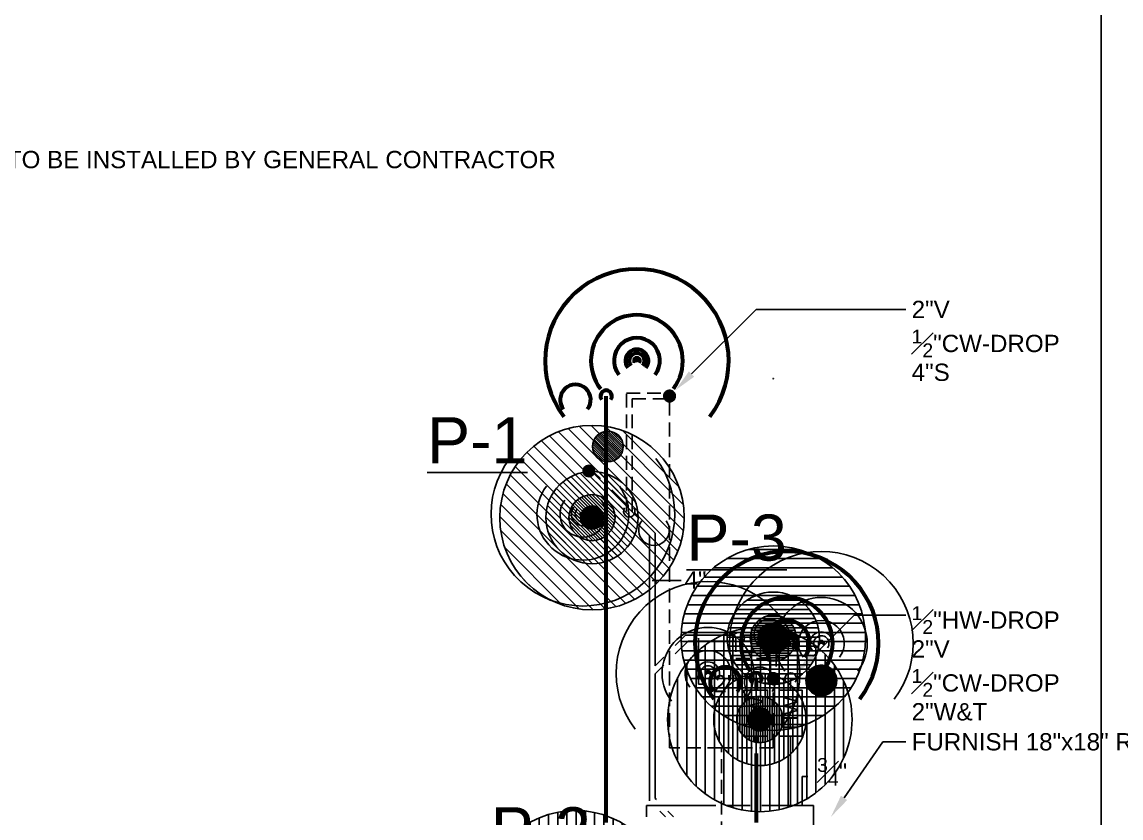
# Model space of a CAD drawing. Extents: x 2104 to 16979, y 4026 to 5124.
# Drawn here: x 7219 to 7505, y 4535.7 to 4742.8 of the extents above; entities that cross this region are included whole.
import ezdxf
from ezdxf import colors
from ezdxf.entities.mleader import LeaderData, LeaderLine
from ezdxf.enums import TextEntityAlignment as Align
from ezdxf.math import Vec2, Vec3

# ---------------------------------------------------------------- set-up
doc = ezdxf.new("R2010")
doc.units = 0
doc.header["$LTSCALE"] = 18
doc.header["$MEASUREMENT"] = 0
doc.linetypes.add('VENT', pattern=[0.30000000000000004, 0.2, -0.1])
for name, color, linetype in [('G-ANNO-TEXT', 70, 'Continuous'), ('P-HW-N', 1, 'Continuous'), ('P-HW-N @ 1 (1)', 1, 'Continuous'), ('P-HW-N @ 1 (2)', 1, 'Continuous'), ('P-HW-N @ 12', 1, 'Continuous'), ('P-HW-N @ 128', 1, 'Continuous'), ('P-HW-N @ 16', 1, 'Continuous'), ('P-HW-N @ 192', 1, 'Continuous'), ('P-HW-N @ 2', 1, 'Continuous'), ('P-HW-N @ 24', 1, 'Continuous'), ('P-HW-N @ 384', 1, 'Continuous'), ('P-HW-N @ 4', 1, 'Continuous'), ('P-HW-N @ 48', 1, 'Continuous'), ('P-HW-N @ 64', 1, 'Continuous'), ('P-HW-N @ 768', 1, 'Continuous'), ('P-HW-N @ 8', 1, 'Continuous'), ('P-HW-N @ 96', 1, 'Continuous'), ('P-SAN-N', 6, 'Continuous'), ('P-SAN-N @ 1 (1)', 6, 'Continuous'), ('P-SAN-N @ 1 (2)', 6, 'Continuous'), ('P-SAN-N @ 12', 6, 'Continuous'), ('P-SAN-N @ 128', 6, 'Continuous'), ('P-SAN-N @ 16', 6, 'Continuous'), ('P-SAN-N @ 192', 6, 'Continuous'), ('P-SAN-N @ 2', 6, 'Continuous'), ('P-SAN-N @ 24', 6, 'Continuous'), ('P-SAN-N @ 384', 6, 'Continuous'), ('P-SAN-N @ 4', 6, 'Continuous'), ('P-SAN-N @ 48', 6, 'Continuous'), ('P-SAN-N @ 64', 6, 'Continuous'), ('P-SAN-N @ 768', 6, 'Continuous'), ('P-SAN-N @ 8', 6, 'Continuous'), ('P-SAN-N @ 96', 6, 'Continuous'), ('P-SANV-N', 5, 'VENT'), ('P-SANV-N @ 1 (1)', 5, 'VENT'), ('P-SANV-N @ 1 (2)', 5, 'VENT'), ('P-SANV-N @ 12', 5, 'VENT'), ('P-SANV-N @ 128', 5, 'VENT'), ('P-SANV-N @ 16', 5, 'VENT'), ('P-SANV-N @ 192', 5, 'VENT'), ('P-SANV-N @ 2', 5, 'VENT'), ('P-SANV-N @ 24', 5, 'VENT'), ('P-SANV-N @ 384', 5, 'VENT'), ('P-SANV-N @ 4', 5, 'VENT'), ('P-SANV-N @ 48', 5, 'VENT'), ('P-SANV-N @ 64', 5, 'VENT'), ('P-SANV-N @ 768', 5, 'VENT'), ('P-SANV-N @ 8', 5, 'VENT'), ('P-SANV-N @ 96', 5, 'VENT')]:
    doc.layers.add(name, color=color, linetype=linetype)
for name, color, linetype, lineweight in [('P-CW-N', 4, 'Continuous', 60), ('P-CW-N @ 1 (1)', 4, 'Continuous', 60), ('P-CW-N @ 1 (2)', 4, 'Continuous', 60), ('P-CW-N @ 12', 4, 'Continuous', 60), ('P-CW-N @ 128', 4, 'Continuous', 60), ('P-CW-N @ 16', 4, 'Continuous', 60), ('P-CW-N @ 192', 4, 'Continuous', 60), ('P-CW-N @ 2', 4, 'Continuous', 60), ('P-CW-N @ 24', 4, 'Continuous', 60), ('P-CW-N @ 384', 4, 'Continuous', 60), ('P-CW-N @ 4', 4, 'Continuous', 60), ('P-CW-N @ 48', 4, 'Continuous', 60), ('P-CW-N @ 64', 4, 'Continuous', 60), ('P-CW-N @ 768', 4, 'Continuous', 60), ('P-CW-N @ 8', 4, 'Continuous', 60), ('P-CW-N @ 96', 4, 'Continuous', 60)]:
    doc.layers.add(name, color=color, linetype=linetype, lineweight=lineweight)
doc.layers.get('0').freeze()
doc.styles.add('Arial', font='arial.ttf')
doc.dimstyles.new('Loop048', dxfattribs={"dimscale": 0, "dimtxt": 0.09375, "dimasz": 0.03125, "dimexe": 0.0625, "dimexo": 0.0625, "dimgap": 0.09375, "dimtad": 1, "dimdec": 4, "dimzin": 3, "dimdsep": 46, "dimlunit": 4, "dimtxsty": 'Arial', "dimblk": 'OBLIQUE', "dimcen": 0.09375, "dimdle": 0.0625, "dimclrd": 256, "dimclre": 256, "dimclrt": 256, "dimadec": 4, "dimazin": 0, "dimtfac": 0.8, "dimtdec": 4, "dimtix": 1, "dimtofl": 0, "dimtmove": 1, "dimatfit": 0, "dimldrblk": 'LeaderNoteBlock', "dimfxl": 1, "dimfrac": 1, "dimtolj": 1, "dimtzin": 0, "dimlwd": -1, "dimlwe": -1, "dimarcsym": 0})

# ---------------------------------------------------------------- blocks, each defined once
blk = doc.blocks.new('*U7')
h = blk.add_hatch()
h.set_pattern_fill('ANSI31', color=256, scale=0.025, angle=135)
h.set_pattern_definition([(180, (0, 0), (-4.336808689942018e-19, -0.003125), [])])
edge = h.paths.add_edge_path()
edge.add_arc((-3.469446951953614e-18, -6.938893903907228e-18), 0.03125000000000001, 0, 360)
blk.add_circle((0, 0), 0.03125)
blk = doc.blocks.new('*U360')
at = {"layer": 'P-SANV-N @ 1 (1)', "rotation": 270}
blk.add_blockref('*U7', (7411, 4561.343581524154), dxfattribs=at)
at = {"layer": 'P-SANV-N @ 1 (2)', "rotation": 270}
blk.add_blockref('*U7', (7411, 4561.343581524154), dxfattribs=at)
at = {"layer": 'P-SANV-N @ 12', "xscale": 12, "yscale": 12, "zscale": 12, "rotation": 270}
blk.add_blockref('*U7', (7411, 4561.343581524154), dxfattribs=at)
at = {"layer": 'P-SANV-N @ 128', "xscale": 128, "yscale": 128, "zscale": 128, "rotation": 270}
blk.add_blockref('*U7', (7427, 4571.5), dxfattribs=at)
at = {"layer": 'P-SANV-N @ 16', "xscale": 16, "yscale": 16, "zscale": 16, "rotation": 270}
blk.add_blockref('*U7', (7411, 4561.343581524154), dxfattribs=at)
at = {"layer": 'P-SANV-N @ 192', "xscale": 192, "yscale": 192, "zscale": 192, "rotation": 270}
blk.add_blockref('*U7', (7411, 4561.343581524154), dxfattribs=at)
at = {"layer": 'P-SANV-N @ 2', "xscale": 2, "yscale": 2, "zscale": 2, "rotation": 270}
blk.add_blockref('*U7', (7411, 4561.343581524154), dxfattribs=at)
at = {"layer": 'P-SANV-N @ 24', "xscale": 24, "yscale": 24, "zscale": 24, "rotation": 270}
blk.add_blockref('*U7', (7411, 4561.343581524154), dxfattribs=at)
at = {"layer": 'P-SANV-N @ 384', "xscale": 384, "yscale": 384, "zscale": 384, "rotation": 270}
blk.add_blockref('*U7', (7411, 4561.343581524154), dxfattribs=at)
at = {"layer": 'P-SANV-N @ 4', "xscale": 4, "yscale": 4, "zscale": 4, "rotation": 270}
blk.add_blockref('*U7', (7411, 4561.343581524154), dxfattribs=at)
at = {"layer": 'P-SANV-N @ 48', "xscale": 48, "yscale": 48, "zscale": 48, "rotation": 270}
blk.add_blockref('*U7', (7387.5, 4645.5), dxfattribs=at)
at = {"layer": 'P-SANV-N @ 64', "xscale": 64, "yscale": 64, "zscale": 64, "rotation": 270}
blk.add_blockref('*U7', (7411, 4561.343581524154), dxfattribs=at)
at = {"layer": 'P-SANV-N @ 768', "xscale": 768, "yscale": 768, "zscale": 768, "rotation": 270}
blk.add_blockref('*U7', (7411, 4561.343581524154), dxfattribs=at)
at = {"layer": 'P-SANV-N @ 8', "xscale": 8, "yscale": 8, "zscale": 8, "rotation": 270}
blk.add_blockref('*U7', (7411, 4561.343581524154), dxfattribs=at)
at = {"layer": 'P-SANV-N @ 96', "xscale": 96, "yscale": 96, "zscale": 96, "rotation": 270}
blk.add_blockref('*U7', (7411, 4561.343581524154), dxfattribs=at)
blk = doc.blocks.new('*U361')
at = {"layer": 'P-SAN-N @ 1 (1)', "rotation": 315}
blk.add_blockref('*U7', (7367.317711346161, 4613.868580154854), dxfattribs=at)
at = {"layer": 'P-SAN-N @ 1 (2)', "rotation": 315}
blk.add_blockref('*U7', (7367.317711346161, 4613.868580154854), dxfattribs=at)
at = {"layer": 'P-SAN-N @ 12', "xscale": 12, "yscale": 12, "zscale": 12, "rotation": 315}
blk.add_blockref('*U7', (7367.317711346161, 4613.868580154854), dxfattribs=at)
at = {"layer": 'P-SAN-N @ 128', "xscale": 128, "yscale": 128, "zscale": 128, "rotation": 315}
blk.add_blockref('*U7', (7371.449747468305, 4632.363961030679), dxfattribs=at)
at = {"layer": 'P-SAN-N @ 16', "xscale": 16, "yscale": 16, "zscale": 16, "rotation": 315}
blk.add_blockref('*U7', (7367.317711346161, 4613.868580154854), dxfattribs=at)
at = {"layer": 'P-SAN-N @ 192', "xscale": 192, "yscale": 192, "zscale": 192, "rotation": 315}
blk.add_blockref('*U7', (7367.317711346161, 4613.868580154854), dxfattribs=at)
at = {"layer": 'P-SAN-N @ 2', "xscale": 2, "yscale": 2, "zscale": 2, "rotation": 315}
blk.add_blockref('*U7', (7367.317711346161, 4613.868580154854), dxfattribs=at)
at = {"layer": 'P-SAN-N @ 24', "xscale": 24, "yscale": 24, "zscale": 24, "rotation": 315}
blk.add_blockref('*U7', (7367.317711346161, 4613.868580154854), dxfattribs=at)
at = {"layer": 'P-SAN-N @ 384', "xscale": 384, "yscale": 384, "zscale": 384, "rotation": 315}
blk.add_blockref('*U7', (7367.317711346161, 4613.868580154854), dxfattribs=at)
at = {"layer": 'P-SAN-N @ 4', "xscale": 4, "yscale": 4, "zscale": 4, "rotation": 315}
blk.add_blockref('*U7', (7367.317711346161, 4613.868580154854), dxfattribs=at)
at = {"layer": 'P-SAN-N @ 48', "xscale": 48, "yscale": 48, "zscale": 48, "rotation": 315}
blk.add_blockref('*U7', (7366.5, 4626), dxfattribs=at)
at = {"layer": 'P-SAN-N @ 64', "xscale": 64, "yscale": 64, "zscale": 64, "rotation": 315}
blk.add_blockref('*U7', (7367.317711346161, 4613.868580154854), dxfattribs=at)
at = {"layer": 'P-SAN-N @ 768', "xscale": 768, "yscale": 768, "zscale": 768, "rotation": 315}
blk.add_blockref('*U7', (7367.317711346161, 4613.868580154854), dxfattribs=at)
at = {"layer": 'P-SAN-N @ 8', "xscale": 8, "yscale": 8, "zscale": 8, "rotation": 315}
blk.add_blockref('*U7', (7367.317711346161, 4613.868580154854), dxfattribs=at)
at = {"layer": 'P-SAN-N @ 96', "xscale": 96, "yscale": 96, "zscale": 96, "rotation": 315}
blk.add_blockref('*U7', (7367.317711346161, 4613.868580154854), dxfattribs=at)
blk = doc.blocks.new('*U8')
at = {"linetype": 'Continuous'}
blk.add_arc((0, 0), 0.03111555437015312, 232.5669694738212, 127.4330305261797, dxfattribs=at)
blk = doc.blocks.new('*U362')
at = {"layer": 'P-CW-N @ 1 (1)', "rotation": 89.99999999999999}
blk.add_blockref('*U8', (7378.999999999999, 4654.656418475847), dxfattribs=at)
at = {"layer": 'P-CW-N @ 1 (2)', "rotation": 89.99999999999999}
blk.add_blockref('*U8', (7378.999999999999, 4654.656418475847), dxfattribs=at)
at = {"layer": 'P-CW-N @ 12', "xscale": 12, "yscale": 12, "zscale": 12, "rotation": 89.99999999999999}
blk.add_blockref('*U8', (7378.999999999999, 4654.656418475847), dxfattribs=at)
at = {"layer": 'P-CW-N @ 128', "xscale": 128, "yscale": 128, "zscale": 128, "rotation": 89.99999999999999}
blk.add_blockref('*U8', (7362.999999999999, 4644.500000000001), dxfattribs=at)
at = {"layer": 'P-CW-N @ 16', "xscale": 16, "yscale": 16, "zscale": 16, "rotation": 89.99999999999999}
blk.add_blockref('*U8', (7378.999999999999, 4654.656418475847), dxfattribs=at)
at = {"layer": 'P-CW-N @ 192', "xscale": 192, "yscale": 192, "zscale": 192, "rotation": 89.99999999999999}
blk.add_blockref('*U8', (7378.999999999999, 4654.656418475847), dxfattribs=at)
at = {"layer": 'P-CW-N @ 2', "xscale": 2, "yscale": 2, "zscale": 2, "rotation": 89.99999999999999}
blk.add_blockref('*U8', (7378.999999999999, 4654.656418475847), dxfattribs=at)
at = {"layer": 'P-CW-N @ 24', "xscale": 24, "yscale": 24, "zscale": 24, "rotation": 89.99999999999999}
blk.add_blockref('*U8', (7378.999999999999, 4654.656418475847), dxfattribs=at)
at = {"layer": 'P-CW-N @ 384', "xscale": 384, "yscale": 384, "zscale": 384, "rotation": 89.99999999999999}
blk.add_blockref('*U8', (7378.999999999999, 4654.656418475847), dxfattribs=at)
at = {"layer": 'P-CW-N @ 4', "xscale": 4, "yscale": 4, "zscale": 4, "rotation": 89.99999999999999}
blk.add_blockref('*U8', (7378.999999999999, 4654.656418475847), dxfattribs=at)
at = {"layer": 'P-CW-N @ 48', "xscale": 48, "yscale": 48, "zscale": 48, "rotation": 89.99999999999999}
blk.add_blockref('*U8', (7370.999999999999, 4645.500000000001), dxfattribs=at)
at = {"layer": 'P-CW-N @ 64', "xscale": 64, "yscale": 64, "zscale": 64, "rotation": 89.99999999999999}
blk.add_blockref('*U8', (7378.999999999999, 4654.656418475847), dxfattribs=at)
at = {"layer": 'P-CW-N @ 768', "xscale": 768, "yscale": 768, "zscale": 768, "rotation": 89.99999999999999}
blk.add_blockref('*U8', (7378.999999999999, 4654.656418475847), dxfattribs=at)
at = {"layer": 'P-CW-N @ 8', "xscale": 8, "yscale": 8, "zscale": 8, "rotation": 89.99999999999999}
blk.add_blockref('*U8', (7378.999999999999, 4654.656418475847), dxfattribs=at)
at = {"layer": 'P-CW-N @ 96', "xscale": 96, "yscale": 96, "zscale": 96, "rotation": 89.99999999999999}
blk.add_blockref('*U8', (7378.999999999999, 4654.656418475847), dxfattribs=at)
blk = doc.blocks.new('*U363')
at = {"layer": 'P-CW-N @ 1 (1)', "rotation": 89.99999999999999}
blk.add_blockref('*U8', (7417.999999999999, 4581.156418475847), dxfattribs=at)
at = {"layer": 'P-CW-N @ 1 (2)', "rotation": 89.99999999999999}
blk.add_blockref('*U8', (7417.999999999999, 4581.156418475847), dxfattribs=at)
at = {"layer": 'P-CW-N @ 12', "xscale": 12, "yscale": 12, "zscale": 12, "rotation": 89.99999999999999}
blk.add_blockref('*U8', (7417.999999999999, 4581.156418475847), dxfattribs=at)
at = {"layer": 'P-CW-N @ 128', "xscale": 128, "yscale": 128, "zscale": 128, "rotation": 89.99999999999999}
blk.add_blockref('*U8', (7401.999999999999, 4571.000000000001), dxfattribs=at)
at = {"layer": 'P-CW-N @ 16', "xscale": 16, "yscale": 16, "zscale": 16, "rotation": 89.99999999999999}
blk.add_blockref('*U8', (7417.999999999999, 4581.156418475847), dxfattribs=at)
at = {"layer": 'P-CW-N @ 192', "xscale": 192, "yscale": 192, "zscale": 192, "rotation": 89.99999999999999}
blk.add_blockref('*U8', (7417.999999999999, 4581.156418475847), dxfattribs=at)
at = {"layer": 'P-CW-N @ 2', "xscale": 2, "yscale": 2, "zscale": 2, "rotation": 89.99999999999999}
blk.add_blockref('*U8', (7417.999999999999, 4581.156418475847), dxfattribs=at)
at = {"layer": 'P-CW-N @ 24', "xscale": 24, "yscale": 24, "zscale": 24, "rotation": 89.99999999999999}
blk.add_blockref('*U8', (7417.999999999999, 4581.156418475847), dxfattribs=at)
at = {"layer": 'P-CW-N @ 384', "xscale": 384, "yscale": 384, "zscale": 384, "rotation": 89.99999999999999}
blk.add_blockref('*U8', (7417.999999999999, 4581.156418475847), dxfattribs=at)
at = {"layer": 'P-CW-N @ 4', "xscale": 4, "yscale": 4, "zscale": 4, "rotation": 89.99999999999999}
blk.add_blockref('*U8', (7417.999999999999, 4581.156418475847), dxfattribs=at)
at = {"layer": 'P-CW-N @ 48', "xscale": 48, "yscale": 48, "zscale": 48, "rotation": 89.99999999999999}
blk.add_blockref('*U8', (7409.999999999999, 4572.000000000001), dxfattribs=at)
at = {"layer": 'P-CW-N @ 64', "xscale": 64, "yscale": 64, "zscale": 64, "rotation": 89.99999999999999}
blk.add_blockref('*U8', (7417.999999999999, 4581.156418475847), dxfattribs=at)
at = {"layer": 'P-CW-N @ 768', "xscale": 768, "yscale": 768, "zscale": 768, "rotation": 89.99999999999999}
blk.add_blockref('*U8', (7417.999999999999, 4581.156418475847), dxfattribs=at)
at = {"layer": 'P-CW-N @ 8', "xscale": 8, "yscale": 8, "zscale": 8, "rotation": 89.99999999999999}
blk.add_blockref('*U8', (7417.999999999999, 4581.156418475847), dxfattribs=at)
at = {"layer": 'P-CW-N @ 96', "xscale": 96, "yscale": 96, "zscale": 96, "rotation": 89.99999999999999}
blk.add_blockref('*U8', (7417.999999999999, 4581.156418475847), dxfattribs=at)
blk = doc.blocks.new('*U364')
at = {"layer": 'P-HW-N @ 1 (1)', "rotation": 89.99999999999999}
blk.add_blockref('*U8', (7426.999999999999, 4581.156418475847), dxfattribs=at)
at = {"layer": 'P-HW-N @ 1 (2)', "rotation": 89.99999999999999}
blk.add_blockref('*U8', (7426.999999999999, 4581.156418475847), dxfattribs=at)
at = {"layer": 'P-HW-N @ 12', "xscale": 12, "yscale": 12, "zscale": 12, "rotation": 89.99999999999999}
blk.add_blockref('*U8', (7426.999999999999, 4581.156418475847), dxfattribs=at)
at = {"layer": 'P-HW-N @ 128', "xscale": 128, "yscale": 128, "zscale": 128, "rotation": 89.99999999999999}
blk.add_blockref('*U8', (7410.999999999999, 4571.000000000001), dxfattribs=at)
at = {"layer": 'P-HW-N @ 16', "xscale": 16, "yscale": 16, "zscale": 16, "rotation": 89.99999999999999}
blk.add_blockref('*U8', (7426.999999999999, 4581.156418475847), dxfattribs=at)
at = {"layer": 'P-HW-N @ 192', "xscale": 192, "yscale": 192, "zscale": 192, "rotation": 89.99999999999999}
blk.add_blockref('*U8', (7426.999999999999, 4581.156418475847), dxfattribs=at)
at = {"layer": 'P-HW-N @ 2', "xscale": 2, "yscale": 2, "zscale": 2, "rotation": 89.99999999999999}
blk.add_blockref('*U8', (7426.999999999999, 4581.156418475847), dxfattribs=at)
at = {"layer": 'P-HW-N @ 24', "xscale": 24, "yscale": 24, "zscale": 24, "rotation": 89.99999999999999}
blk.add_blockref('*U8', (7426.999999999999, 4581.156418475847), dxfattribs=at)
at = {"layer": 'P-HW-N @ 384', "xscale": 384, "yscale": 384, "zscale": 384, "rotation": 89.99999999999999}
blk.add_blockref('*U8', (7426.999999999999, 4581.156418475847), dxfattribs=at)
at = {"layer": 'P-HW-N @ 4', "xscale": 4, "yscale": 4, "zscale": 4, "rotation": 89.99999999999999}
blk.add_blockref('*U8', (7426.999999999999, 4581.156418475847), dxfattribs=at)
at = {"layer": 'P-HW-N @ 48', "xscale": 48, "yscale": 48, "zscale": 48, "rotation": 89.99999999999999}
blk.add_blockref('*U8', (7418.999999999999, 4572.000000000001), dxfattribs=at)
at = {"layer": 'P-HW-N @ 64', "xscale": 64, "yscale": 64, "zscale": 64, "rotation": 89.99999999999999}
blk.add_blockref('*U8', (7426.999999999999, 4581.156418475847), dxfattribs=at)
at = {"layer": 'P-HW-N @ 768', "xscale": 768, "yscale": 768, "zscale": 768, "rotation": 89.99999999999999}
blk.add_blockref('*U8', (7426.999999999999, 4581.156418475847), dxfattribs=at)
at = {"layer": 'P-HW-N @ 8', "xscale": 8, "yscale": 8, "zscale": 8, "rotation": 89.99999999999999}
blk.add_blockref('*U8', (7426.999999999999, 4581.156418475847), dxfattribs=at)
at = {"layer": 'P-HW-N @ 96', "xscale": 96, "yscale": 96, "zscale": 96, "rotation": 89.99999999999999}
blk.add_blockref('*U8', (7426.999999999999, 4581.156418475847), dxfattribs=at)
blk = doc.blocks.new('*U23')
at = {"linetype": 'Continuous'}
blk.add_circle((0, 0), 0.03515625, dxfattribs=at)
blk.add_arc((-4.231866745139107e-15, 0.09046299364832541), 0.03515625, 180.0000000000026, 2.655435359053694e-12, dxfattribs=at)
blk = doc.blocks.new('*U365')
at = {"layer": 'P-SAN-N @ 1 (2)', "rotation": 90}
blk.add_blockref('*U23', (7414.5, 4650), dxfattribs=at)
at = {"layer": 'P-SAN-N @ 48', "xscale": 48, "yscale": 48, "zscale": 48, "rotation": 90}
blk.add_blockref('*U23', (7414.5, 4582.5), dxfattribs=at)
blk = doc.blocks.new('*U27')
at = {"linetype": 'Continuous'}
blk.add_arc((0, 0), 0.03111555437015312, 277.5669694738198, 172.4330305261782, dxfattribs=at)
blk = doc.blocks.new('*U366')
at = {"layer": 'P-SANV-N @ 1 (1)', "rotation": 225}
blk.add_blockref('*U27', (7364.943958952396, 4614.757667451381), dxfattribs=at)
at = {"layer": 'P-SANV-N @ 1 (2)', "rotation": 225}
blk.add_blockref('*U27', (7364.943958952396, 4614.757667451381), dxfattribs=at)
at = {"layer": 'P-SANV-N @ 12', "xscale": 12, "yscale": 12, "zscale": 12, "rotation": 225}
blk.add_blockref('*U27', (7364.943958952396, 4614.757667451381), dxfattribs=at)
at = {"layer": 'P-SANV-N @ 128', "xscale": 128, "yscale": 128, "zscale": 128, "rotation": 225}
blk.add_blockref('*U27', (7383.43933982822, 4610.625631329235), dxfattribs=at)
at = {"layer": 'P-SANV-N @ 16', "xscale": 16, "yscale": 16, "zscale": 16, "rotation": 225}
blk.add_blockref('*U27', (7364.943958952396, 4614.757667451381), dxfattribs=at)
at = {"layer": 'P-SANV-N @ 192', "xscale": 192, "yscale": 192, "zscale": 192, "rotation": 225}
blk.add_blockref('*U27', (7364.943958952396, 4614.757667451381), dxfattribs=at)
at = {"layer": 'P-SANV-N @ 2', "xscale": 2, "yscale": 2, "zscale": 2, "rotation": 225}
blk.add_blockref('*U27', (7364.943958952396, 4614.757667451381), dxfattribs=at)
at = {"layer": 'P-SANV-N @ 24', "xscale": 24, "yscale": 24, "zscale": 24, "rotation": 225}
blk.add_blockref('*U27', (7364.943958952396, 4614.757667451381), dxfattribs=at)
at = {"layer": 'P-SANV-N @ 384', "xscale": 383.9999999999999, "yscale": 383.9999999999999, "zscale": 383.9999999999999, "rotation": 225}
blk.add_blockref('*U27', (7364.943958952396, 4614.757667451381), dxfattribs=at)
at = {"layer": 'P-SANV-N @ 4', "xscale": 4, "yscale": 4, "zscale": 4, "rotation": 225}
blk.add_blockref('*U27', (7364.943958952396, 4614.757667451381), dxfattribs=at)
at = {"layer": 'P-SANV-N @ 48', "xscale": 47.99999999999999, "yscale": 47.99999999999999, "zscale": 47.99999999999999, "rotation": 225}
blk.add_blockref('*U27', (7377, 4615.5), dxfattribs=at)
at = {"layer": 'P-SANV-N @ 64', "xscale": 64, "yscale": 64, "zscale": 64, "rotation": 225}
blk.add_blockref('*U27', (7364.943958952396, 4614.757667451381), dxfattribs=at)
at = {"layer": 'P-SANV-N @ 768', "xscale": 767.9999999999999, "yscale": 767.9999999999999, "zscale": 767.9999999999999, "rotation": 225}
blk.add_blockref('*U27', (7364.943958952396, 4614.757667451381), dxfattribs=at)
at = {"layer": 'P-SANV-N @ 8', "xscale": 8, "yscale": 8, "zscale": 8, "rotation": 225}
blk.add_blockref('*U27', (7364.943958952396, 4614.757667451381), dxfattribs=at)
at = {"layer": 'P-SANV-N @ 96', "xscale": 95.99999999999999, "yscale": 95.99999999999999, "zscale": 95.99999999999999, "rotation": 225}
blk.add_blockref('*U27', (7364.943958952396, 4614.757667451381), dxfattribs=at)
blk = doc.blocks.new('*U367')
at = {"layer": 'P-SANV-N @ 1 (1)', "xscale": -1, "rotation": 270}
blk.add_blockref('*U8', (7397.5, 4573.343581524154), dxfattribs=at)
at = {"layer": 'P-SANV-N @ 1 (2)', "xscale": -1, "rotation": 270}
blk.add_blockref('*U8', (7397.5, 4573.343581524154), dxfattribs=at)
at = {"layer": 'P-SANV-N @ 12', "xscale": -12, "yscale": 12, "zscale": 12, "rotation": 270}
blk.add_blockref('*U8', (7397.5, 4573.343581524154), dxfattribs=at)
at = {"layer": 'P-SANV-N @ 128', "xscale": -128, "yscale": 128, "zscale": 128, "rotation": 270}
blk.add_blockref('*U8', (7413.5, 4583.5), dxfattribs=at)
at = {"layer": 'P-SANV-N @ 16', "xscale": -16, "yscale": 16, "zscale": 16, "rotation": 270}
blk.add_blockref('*U8', (7397.5, 4573.343581524154), dxfattribs=at)
at = {"layer": 'P-SANV-N @ 192', "xscale": -192, "yscale": 192, "zscale": 192, "rotation": 270}
blk.add_blockref('*U8', (7397.5, 4573.343581524154), dxfattribs=at)
at = {"layer": 'P-SANV-N @ 2', "xscale": -2, "yscale": 2, "zscale": 2, "rotation": 270}
blk.add_blockref('*U8', (7397.5, 4573.343581524154), dxfattribs=at)
at = {"layer": 'P-SANV-N @ 24', "xscale": -24, "yscale": 24, "zscale": 24, "rotation": 270}
blk.add_blockref('*U8', (7397.5, 4573.343581524154), dxfattribs=at)
at = {"layer": 'P-SANV-N @ 384', "xscale": -384, "yscale": 384, "zscale": 384, "rotation": 270}
blk.add_blockref('*U8', (7397.5, 4573.343581524154), dxfattribs=at)
at = {"layer": 'P-SANV-N @ 4', "xscale": -4, "yscale": 4, "zscale": 4, "rotation": 270}
blk.add_blockref('*U8', (7397.5, 4573.343581524154), dxfattribs=at)
at = {"layer": 'P-SANV-N @ 48', "xscale": -48, "yscale": 48, "zscale": 48, "rotation": 270}
blk.add_blockref('*U8', (7405.5, 4582.5), dxfattribs=at)
at = {"layer": 'P-SANV-N @ 64', "xscale": -64, "yscale": 64, "zscale": 64, "rotation": 270}
blk.add_blockref('*U8', (7397.5, 4573.343581524154), dxfattribs=at)
at = {"layer": 'P-SANV-N @ 768', "xscale": -768, "yscale": 768, "zscale": 768, "rotation": 270}
blk.add_blockref('*U8', (7397.5, 4573.343581524154), dxfattribs=at)
at = {"layer": 'P-SANV-N @ 8', "xscale": -8, "yscale": 8, "zscale": 8, "rotation": 270}
blk.add_blockref('*U8', (7397.5, 4573.343581524154), dxfattribs=at)
at = {"layer": 'P-SANV-N @ 96', "xscale": -96, "yscale": 96, "zscale": 96, "rotation": 270}
blk.add_blockref('*U8', (7397.5, 4573.343581524154), dxfattribs=at)
blk = doc.blocks.new('*U372')
at = {"layer": 'P-SAN-N @ 1 (1)', "rotation": 270}
blk.add_blockref('*U7', (7363.000000000001, 4513.656418475847), dxfattribs=at)
at = {"layer": 'P-SAN-N @ 1 (2)', "rotation": 270}
blk.add_blockref('*U7', (7363.000000000001, 4513.656418475847), dxfattribs=at)
at = {"layer": 'P-SAN-N @ 12', "xscale": 12, "yscale": 12, "zscale": 12, "rotation": 270}
blk.add_blockref('*U7', (7363.000000000001, 4513.656418475847), dxfattribs=at)
at = {"layer": 'P-SAN-N @ 128', "xscale": 128, "yscale": 128, "zscale": 128, "rotation": 270}
blk.add_blockref('*U7', (7379.000000000001, 4503.500000000001), dxfattribs=at)
at = {"layer": 'P-SAN-N @ 16', "xscale": 16, "yscale": 16, "zscale": 16, "rotation": 270}
blk.add_blockref('*U7', (7363.000000000001, 4513.656418475847), dxfattribs=at)
at = {"layer": 'P-SAN-N @ 192', "xscale": 192, "yscale": 192, "zscale": 192, "rotation": 270}
blk.add_blockref('*U7', (7363.000000000001, 4513.656418475847), dxfattribs=at)
at = {"layer": 'P-SAN-N @ 2', "xscale": 2, "yscale": 2, "zscale": 2, "rotation": 270}
blk.add_blockref('*U7', (7363.000000000001, 4513.656418475847), dxfattribs=at)
at = {"layer": 'P-SAN-N @ 24', "xscale": 24, "yscale": 24, "zscale": 24, "rotation": 270}
blk.add_blockref('*U7', (7363.000000000001, 4513.656418475847), dxfattribs=at)
at = {"layer": 'P-SAN-N @ 384', "xscale": 384, "yscale": 384, "zscale": 384, "rotation": 270}
blk.add_blockref('*U7', (7363.000000000001, 4513.656418475847), dxfattribs=at)
at = {"layer": 'P-SAN-N @ 4', "xscale": 4, "yscale": 4, "zscale": 4, "rotation": 270}
blk.add_blockref('*U7', (7363.000000000001, 4513.656418475847), dxfattribs=at)
at = {"layer": 'P-SAN-N @ 48', "xscale": 48, "yscale": 48, "zscale": 48, "rotation": 270}
blk.add_blockref('*U7', (7371.000000000001, 4504.500000000001), dxfattribs=at)
at = {"layer": 'P-SAN-N @ 64', "xscale": 64, "yscale": 64, "zscale": 64, "rotation": 270}
blk.add_blockref('*U7', (7363.000000000001, 4513.656418475847), dxfattribs=at)
at = {"layer": 'P-SAN-N @ 768', "xscale": 768, "yscale": 768, "zscale": 768, "rotation": 270}
blk.add_blockref('*U7', (7363.000000000001, 4513.656418475847), dxfattribs=at)
at = {"layer": 'P-SAN-N @ 8', "xscale": 8, "yscale": 8, "zscale": 8, "rotation": 270}
blk.add_blockref('*U7', (7363.000000000001, 4513.656418475847), dxfattribs=at)
at = {"layer": 'P-SAN-N @ 96', "xscale": 96, "yscale": 96, "zscale": 96, "rotation": 270}
blk.add_blockref('*U7', (7363.000000000001, 4513.656418475847), dxfattribs=at)
blk = doc.blocks.new('*U378')
at = {"layer": 'P-SANV-N @ 1 (1)', "rotation": 270}
blk.add_blockref('*U7', (7438, 4487.843581524154), dxfattribs=at)
at = {"layer": 'P-SANV-N @ 1 (2)', "rotation": 270}
blk.add_blockref('*U7', (7438, 4487.843581524154), dxfattribs=at)
at = {"layer": 'P-SANV-N @ 12', "xscale": 12, "yscale": 12, "zscale": 12, "rotation": 270}
blk.add_blockref('*U7', (7438, 4487.843581524154), dxfattribs=at)
at = {"layer": 'P-SANV-N @ 128', "xscale": 128, "yscale": 128, "zscale": 128, "rotation": 270}
blk.add_blockref('*U7', (7454, 4498), dxfattribs=at)
at = {"layer": 'P-SANV-N @ 16', "xscale": 16, "yscale": 16, "zscale": 16, "rotation": 270}
blk.add_blockref('*U7', (7438, 4487.843581524154), dxfattribs=at)
at = {"layer": 'P-SANV-N @ 192', "xscale": 192, "yscale": 192, "zscale": 192, "rotation": 270}
blk.add_blockref('*U7', (7438, 4487.843581524154), dxfattribs=at)
at = {"layer": 'P-SANV-N @ 2', "xscale": 2, "yscale": 2, "zscale": 2, "rotation": 270}
blk.add_blockref('*U7', (7438, 4487.843581524154), dxfattribs=at)
at = {"layer": 'P-SANV-N @ 24', "xscale": 24, "yscale": 24, "zscale": 24, "rotation": 270}
blk.add_blockref('*U7', (7438, 4487.843581524154), dxfattribs=at)
at = {"layer": 'P-SANV-N @ 384', "xscale": 384, "yscale": 384, "zscale": 384, "rotation": 270}
blk.add_blockref('*U7', (7438, 4487.843581524154), dxfattribs=at)
at = {"layer": 'P-SANV-N @ 4', "xscale": 4, "yscale": 4, "zscale": 4, "rotation": 270}
blk.add_blockref('*U7', (7438, 4487.843581524154), dxfattribs=at)
at = {"layer": 'P-SANV-N @ 48', "xscale": 48, "yscale": 48, "zscale": 48, "rotation": 270}
blk.add_blockref('*U7', (7414.5, 4572), dxfattribs=at)
at = {"layer": 'P-SANV-N @ 64', "xscale": 64, "yscale": 64, "zscale": 64, "rotation": 270}
blk.add_blockref('*U7', (7438, 4487.843581524154), dxfattribs=at)
at = {"layer": 'P-SANV-N @ 768', "xscale": 768, "yscale": 768, "zscale": 768, "rotation": 270}
blk.add_blockref('*U7', (7438, 4487.843581524154), dxfattribs=at)
at = {"layer": 'P-SANV-N @ 8', "xscale": 8, "yscale": 8, "zscale": 8, "rotation": 270}
blk.add_blockref('*U7', (7438, 4487.843581524154), dxfattribs=at)
at = {"layer": 'P-SANV-N @ 96', "xscale": 96, "yscale": 96, "zscale": 96, "rotation": 270}
blk.add_blockref('*U7', (7438, 4487.843581524154), dxfattribs=at)
blk = doc.blocks.new('*U12')
at = {"layer": 'DEFPOINTS'}
blk.add_lwpolyline([(-0.125, -0.0625), (0.125, -0.0625), (0.125, 0.0625), (-0.125, 0.0625)], close=True, dxfattribs=at)
at = {"style": 'Arial'}
blk.add_text('CW', height=0.078125, dxfattribs=at).set_placement((-3.686292673615752e-17, 2.775557561562891e-17), align=Align.MIDDLE)
blk = doc.blocks.new('*U13')
at = {"layer": 'DEFPOINTS'}
blk.add_lwpolyline([(-0.125, -0.0625), (0.125, -0.0625), (0.125, 0.0625), (-0.125, 0.0625)], close=True, dxfattribs=at)
at = {"style": 'Arial'}
blk.add_text('HW', height=0.078125, dxfattribs=at).set_placement((-3.713743472833174e-17, 0), align=Align.MIDDLE)
blk = doc.blocks.new('_Oblique')
at = {"color": 0, "linetype": 'ByBlock', "lineweight": -2}
blk.add_line((-0.5, -0.5), (0.5, 0.5), dxfattribs=at)
blk = doc.blocks.new('LeaderNoteBlock')
blk.add_ellipse((0, 0), major_axis=(1, -1.836909530733566e-16), ratio=0.2499999999998295, start_param=5.387520513321723, end_param=10.32044275462724)
blk = doc.blocks.new('*U716')
at = {"layer": 'P-SAN-N @ 1 (1)'}
blk.add_blockref('*U7', (7414.5, 4582.5), dxfattribs=at)
at = {"layer": 'P-SAN-N @ 1 (2)'}
blk.add_blockref('*U7', (7414.5, 4582.5), dxfattribs=at)
at = {"layer": 'P-SAN-N @ 12', "xscale": 12, "yscale": 12, "zscale": 12}
blk.add_blockref('*U7', (7414.5, 4582.5), dxfattribs=at)
at = {"layer": 'P-SAN-N @ 128', "xscale": 128, "yscale": 128, "zscale": 128}
blk.add_blockref('*U7', (7414.5, 4582.5), dxfattribs=at)
at = {"layer": 'P-SAN-N @ 16', "xscale": 16, "yscale": 16, "zscale": 16}
blk.add_blockref('*U7', (7414.5, 4582.5), dxfattribs=at)
at = {"layer": 'P-SAN-N @ 192', "xscale": 192, "yscale": 192, "zscale": 192}
blk.add_blockref('*U7', (7414.5, 4582.5), dxfattribs=at)
at = {"layer": 'P-SAN-N @ 2', "xscale": 2, "yscale": 2, "zscale": 2}
blk.add_blockref('*U7', (7414.5, 4582.5), dxfattribs=at)
at = {"layer": 'P-SAN-N @ 24', "xscale": 24, "yscale": 24, "zscale": 24}
blk.add_blockref('*U7', (7414.5, 4582.5), dxfattribs=at)
at = {"layer": 'P-SAN-N @ 384', "xscale": 384, "yscale": 384, "zscale": 384}
blk.add_blockref('*U7', (7414.5, 4582.5), dxfattribs=at)
at = {"layer": 'P-SAN-N @ 4', "xscale": 4, "yscale": 4, "zscale": 4}
blk.add_blockref('*U7', (7414.5, 4582.5), dxfattribs=at)
at = {"layer": 'P-SAN-N @ 48', "xscale": 48, "yscale": 48, "zscale": 48}
blk.add_blockref('*U7', (7414.5, 4582.5), dxfattribs=at)
at = {"layer": 'P-SAN-N @ 64', "xscale": 64, "yscale": 64, "zscale": 64}
blk.add_blockref('*U7', (7414.5, 4582.5), dxfattribs=at)
at = {"layer": 'P-SAN-N @ 768', "xscale": 768, "yscale": 768, "zscale": 768}
blk.add_blockref('*U7', (7414.5, 4582.5), dxfattribs=at)
at = {"layer": 'P-SAN-N @ 8', "xscale": 8, "yscale": 8, "zscale": 8}
blk.add_blockref('*U7', (7414.5, 4582.5), dxfattribs=at)
at = {"layer": 'P-SAN-N @ 96', "xscale": 96, "yscale": 96, "zscale": 96}
blk.add_blockref('*U7', (7414.5, 4582.5), dxfattribs=at)

msp = doc.modelspace()

# ---------------------------------------------------------------- linework, layer by layer
at = {"layer": 'DEFPOINTS'}
msp.add_lwpolyline([(5993.354428965941, 4025.977625325158), (7499.860287440478, 4025.977625325158), (7499.860287440478, 5123.871022915718), (5993.354428965941, 5123.871022915718)], close=True, dxfattribs=at)
at = {"layer": 'P-CW-N'}
for p, q in [((7371, 4534.5), (7371, 4645.5)), ((7410, 4572), (7410, 4569.000000000001)), ((7410, 4557.000000000001), (7410, 4555.5)), ((7410, 4552.5), (7410, 4534.5))]:
    msp.add_line(p, q, dxfattribs=at)
at = {"layer": 'P-HW-N'}
for p, q in [((7419, 4572), (7419, 4569.000000000001)), ((7419, 4557.000000000001), (7419, 4539)), ((7399.5, 4539), (7381.5, 4539)), ((7381.5, 4536), (7381.5, 4539)), ((7402.5, 4539), (7408.5, 4539)), ((7411.5, 4539), (7425, 4539)), ((7425, 4530), (7425, 4539))]:
    msp.add_line(p, q, dxfattribs=at)
at = {"layer": 'P-SAN-N'}
for p, q in [((7369.5, 4624.060660171779), (7368.09099025767, 4625.46966991411)), ((7367.03033008589, 4624.40900974233), (7369.5, 4621.93933982822)), ((7376.25, 4617.310660171779), (7372.5, 4621.06066017178)), ((7372.5, 4618.939339828221), (7375.481005434116, 4615.958334394105)), ((7377.382955596561, 4614.056384231656), (7382.249999999999, 4609.189339828221)), ((7383.75, 4609.810660171779), (7378.483409339155, 4615.077250832625)), ((7382.25, 4540.189339828218), (7382.25, 4609.18933982822)), ((7383.75, 4609.810660171779), (7383.75, 4575.310660172254)), ((7391.689339827747, 4583.250000000001), (7389, 4580.560660172254)), ((7391.689339827746, 4583.25), (7404.208419001554, 4583.25)), ((7406.791580998446, 4583.25), (7410, 4583.25)), ((7392.310660173854, 4581.750000000001), (7389, 4578.439339826195)), ((7392.310660173852, 4581.750000000001), (7404.208419001554, 4581.75)), ((7406.791580998446, 4581.75), (7410, 4581.75)), ((7386, 4577.560660172253), (7383.749999999999, 4575.310660172253)), ((7386, 4575.43933982624), (7383.75, 4573.189339826273)), ((7383.75, 4573.189339826273), (7383.75, 4540.810660171779)), ((7384.06066017178, 4540.5), (7383.75, 4540.81066017178)), ((7386.439339828219, 4536), (7384.939339828219, 4537.5)), ((7388.56066017178, 4536), (7387.06066017178, 4537.5))]:
    msp.add_line(p, q, dxfattribs=at)
at = {"layer": 'P-SANV-N'}
for p, q in [((7376.25, 4615.5), (7376.25, 4646.25)), ((7376.25, 4646.25), (7386, 4646.25)), ((7377.75, 4615.5), (7377.75, 4644.75)), ((7377.75, 4644.75), (7386, 4644.75)), ((7387.5, 4644), (7387.5, 4554)), ((7404.75, 4582.5), (7404.75, 4577.25)), ((7406.25, 4582.5), (7406.25, 4578.75)), ((7404.75, 4577.25), (7413.75, 4577.25)), ((7406.25, 4578.75), (7415.25, 4578.75)), ((7413.75, 4577.25), (7413.75, 4573.5)), ((7415.25, 4578.75), (7415.25, 4573.5)), ((7414.5, 4554), (7414.5, 4570.5)), ((7401, 4554), (7387.5, 4554)), ((7414.5, 4554), (7401, 4554)), ((7401, 4461), (7401, 4554))]:
    msp.add_line(p, q, dxfattribs=at)

# ---------------------------------------------------------------- block references
at = {"layer": 'P-CW-N'}
for name in ['*U362', '*U363']:
    msp.add_blockref(name, (0, 0), dxfattribs=at)
at = {"layer": 'P-CW-N @ 48', "xscale": 48, "yscale": 48, "zscale": 48, "rotation": 89.99999999999999}
msp.add_blockref('*U12', (7409.999999999999, 4563.000000000001), dxfattribs=at)
at = {"layer": 'P-HW-N'}
msp.add_blockref('*U364', (0, 0), dxfattribs=at)
at = {"layer": 'P-HW-N @ 48', "xscale": 48, "yscale": 48, "zscale": 48, "rotation": 89.99999999999999}
msp.add_blockref('*U13', (7418.999999999999, 4563.000000000001), dxfattribs=at)
at = {"layer": 'P-SAN-N'}
for name in ['*U365', '*U361', '*U716', '*U372']:
    msp.add_blockref(name, (0, 0), dxfattribs=at)
at = {"layer": 'P-SANV-N'}
for name in ['*U366', '*U360', '*U367', '*U378']:
    msp.add_blockref(name, (0, 0), dxfattribs=at)

# ---------------------------------------------------------------- texts
at = {"layer": 'G-ANNO-TEXT', "style": 'Arial'}
for s, insert, char_height, width, attachment_point in [('{\\LP-1}', (7350.5, 4628), 12, 68, 9), ('{\\LP-3}', (7418, 4602.5), 12, 68, 9), ('\\A1;4"', (7391.400000000373, 4599.900000000373), 4.5, 29.09999999999854, 1), ('\\A1;{\\H0.8x;\\S3#4;}"', (7425.900000000373, 4544.099999999627), 4.5, 12.59999999999854, 7), ('{\\LP-2}', (7367, 4538.5), 12, 68, 3)]:
    msp.add_mtext(s, dxfattribs=dict(at, insert=insert, char_height=char_height, width=width, attachment_point=attachment_point))
at = {"layer": 'G-ANNO-TEXT', "insert": (7398.9, 4572.9), "char_height": 4.5, "attachment_point": 1, "style": 'Arial'}
msp.add_mtext_dynamic_manual_height_columns('2"', width=17.10000000000036, gutter_width=22.5, heights=[0], dxfattribs=at)

# ---------------------------------------------------------------- leaders
at = {"layer": 'G-ANNO-TEXT'}
for points in [[(7383, 4597.5), (7389, 4597.5), (7390.5, 4597.5)], [(7395, 4582.5), (7395, 4570.5), (7396.5, 4570.5)], [(7422, 4539), (7422, 4546.5), (7423.5, 4546.5)]]:
    msp.add_leader(points, dimstyle='Loop048', override={"dimscale": 0}, dxfattribs=at)
ml = msp.add_multileader_mtext('Standard', dxfattribs=at)
ml.set_content('\\pxt1;FURNISH 18"x18" RATED ACCESS PANEL TO BE INSTALLED BY GENERAL CONTRACTOR', color=256, style='Arial')
ml.set_leader_properties(color=256, linetype='ByLayer', lineweight=-1)
ml.build(insert=Vec2(0, 0))
ml.multileader.update_dxf_attribs({"has_dogleg": 0, "dogleg_length": 0.125, "arrow_head_size": 6, "scale": 48})
ctx = ml.context
ctx.base_point, ctx.scale, ctx.char_height, ctx.arrow_head_size, ctx.landing_gap_size, ctx.plane_origin = Vec3(6738, 4729.5), 48, 4.5, 6, 1.5, Vec3(6592.5, 4707)
notes = []
notes.append((ctx, [(0, (1, 1, 0), (6732, 4729.5), (1, 0), 6, [(0, [(6601.5, 4692), (6624, 4729.5)], 0, [])])]))
ctx.mtext.insert, ctx.mtext.width, ctx.mtext.flow_direction = Vec3(6739.5, 4731.788369713506), 89.41139296310394, 5
ml = msp.add_multileader_mtext('Standard', dxfattribs=at)
ml.set_content('\\pxt1;FURNISH 18"x18" RATED ACCESS PANEL TO BE INSTALLED BY GENERAL CONTRACTOR', color=256, style='Arial')
ml.set_leader_properties(color=256, linetype='ByLayer', lineweight=-1)
ml.build(insert=Vec2(0, 0))
ml.multileader.update_dxf_attribs({"has_dogleg": 0, "dogleg_length": 0.125, "arrow_head_size": 6, "scale": 48})
ctx = ml.context
ctx.base_point, ctx.scale, ctx.char_height, ctx.arrow_head_size, ctx.landing_gap_size, ctx.plane_origin = Vec3(6315, 4726.5), 48, 4.5, 6, 1.5, Vec3(6193.5, 4699.5)
notes.append((ctx, [(0, (1, 1, 0), (6309, 4726.5), (1, 0), 6, [(0, [(6193.5, 4687.5), (6220.5, 4726.5)], 0, [])])]))
ctx.mtext.insert, ctx.mtext.width, ctx.mtext.flow_direction = Vec3(6316.5, 4728.788369713506), 82.83486179308238, 5
ml = msp.add_multileader_mtext('Standard', dxfattribs=at)
ml.set_content('\\pxt1;FURNISH 18"x18" RATED ACCESS PANEL TO BE INSTALLED BY GENERAL CONTRACTOR', color=256, style='Arial')
ml.set_leader_properties(color=256, linetype='ByLayer', lineweight=-1)
ml.build(insert=Vec2(0, 0))
ml.multileader.update_dxf_attribs({"has_dogleg": 0, "dogleg_length": 0.125, "arrow_head_size": 6, "scale": 48})
ctx = ml.context
ctx.base_point, ctx.scale, ctx.char_height, ctx.arrow_head_size, ctx.landing_gap_size, ctx.plane_origin = Vec3(7087.5, 4707), 48, 4.5, 6, 1.5, Vec3(6945, 4680)
notes.append((ctx, [(0, (1, 1, 0), (7081.5, 4707), (1, 0), 6, [(0, [(6949.5, 4680), (6976.5, 4707)], 0, [])])]))
ctx.mtext.insert, ctx.mtext.width, ctx.mtext.flow_direction = Vec3(7089, 4709.288369713506), 142.7872292381453, 5
ml = msp.add_multileader_mtext('Standard', dxfattribs=at)
ml.set_content('\\A1;2"V\\P{\\H0.8x;\\S1#2;}"CW-DROP\\P4"S', color=256, style='Arial')
ml.set_leader_properties(color=256, linetype='ByLayer', lineweight=-1)
ml.build(insert=Vec2(0, 0))
ml.multileader.update_dxf_attribs({"has_dogleg": 0, "dogleg_length": 0.125, "arrow_head_size": 6, "scale": 48})
ctx = ml.context
ctx.base_point, ctx.scale, ctx.char_height, ctx.arrow_head_size, ctx.landing_gap_size, ctx.plane_origin = Vec3(7449, 4668), 48, 4.5, 6, 1.5, Vec3(7389, 4647)
notes.append((ctx, [(0, (1, 1, 0), (7443, 4668), (1, 0), 6, [(0, [(7389, 4647), (7410, 4668)], 0, [])])]))
ctx.mtext.insert, ctx.mtext.flow_direction = Vec3(7450.5, 4670.288369713506), 5
ml = msp.add_multileader_mtext('Standard', dxfattribs=at)
ml.set_content('\\pxt1;FURNISH 18"x18" RATED ACCESS PANEL TO BE INSTALLED BY GENERAL CONTRACTOR', color=256, style='Arial')
ml.set_leader_properties(color=256, linetype='ByLayer', lineweight=-1)
ml.build(insert=Vec2(0, 0))
ml.multileader.update_dxf_attribs({"has_dogleg": 0, "dogleg_length": 0.125, "arrow_head_size": 6, "scale": 48})
ctx = ml.context
ctx.base_point, ctx.scale, ctx.char_height, ctx.arrow_head_size, ctx.landing_gap_size, ctx.plane_origin = Vec3(10247.53137789905, 4659), 48, 4.5, 6, 1.5, Vec3(10519.5, 4599)
ctx.text_align_type = 2
notes.append((ctx, [(0, (1, 1, 0), (10390.5, 4659), (-1, 0), 6, [(0, [(10519.5, 4590), (10459.5, 4659)], 0, [])])]))
ctx.mtext.insert, ctx.mtext.width, ctx.mtext.alignment, ctx.mtext.flow_direction = Vec3(10383, 4661.288369713506), 137.3146103657382, 3, 5
ml = msp.add_multileader_mtext('Standard', dxfattribs=at)
ml.set_content('\\A1;{\\H0.8x;\\S1#2;}"HW-DROP\\P2"V\\P{\\H0.8x;\\S1#2;}"CW-DROP\\P2"W&T', color=256, style='Arial')
ml.set_leader_properties(color=256, linetype='ByLayer', lineweight=-1)
ml.build(insert=Vec2(0, 0))
ml.multileader.update_dxf_attribs({"has_dogleg": 0, "dogleg_length": 0.125, "arrow_head_size": 6, "scale": 48})
ctx = ml.context
ctx.base_point, ctx.scale, ctx.char_height, ctx.arrow_head_size, ctx.landing_gap_size, ctx.plane_origin = Vec3(7449, 4588.5), 48, 4.5, 6, 1.5, Vec3(7420.5, 4573.5)
notes.append((ctx, [(0, (1, 1, 0), (7443, 4588.5), (1, 0), 6, [(0, [(7420.5, 4573.5), (7435.5, 4588.5)], 0, [])])]))
ctx.mtext.insert, ctx.mtext.flow_direction = Vec3(7450.5, 4590.802182810368), 5
ml = msp.add_multileader_mtext('Standard', dxfattribs=at)
ml.set_content('\\pxt1;FURNISH 18"x18" RATED ACCESS PANEL TO BE INSTALLED BY GENERAL CONTRACTOR', color=256, style='Arial')
ml.set_leader_properties(color=256, linetype='ByLayer', lineweight=-1)
ml.build(insert=Vec2(0, 0))
ml.multileader.update_dxf_attribs({"has_dogleg": 0, "dogleg_length": 0.125, "arrow_head_size": 6, "scale": 48})
ctx = ml.context
ctx.base_point, ctx.scale, ctx.char_height, ctx.arrow_head_size, ctx.landing_gap_size, ctx.plane_origin = Vec3(9371.951909959073, 4435.5), 48, 4.5, 6, 1.5, Vec3(9591, 4564.5)
ctx.text_align_type = 2
notes.append((ctx, [(0, (1, 1, 0), (9451.5, 4435.5), (-1, 0), 6, [(0, [(9591, 4564.5), (9468, 4435.5)], 0, [])])]))
ctx.mtext.insert, ctx.mtext.width, ctx.mtext.alignment, ctx.mtext.flow_direction = Vec3(9444, 4437.788369713506), 73.29696435219012, 3, 5
ml = msp.add_multileader_mtext('Standard', dxfattribs=at)
ml.set_content('\\pxt1;FURNISH 18"x18" RATED ACCESS PANEL TO BE INSTALLED BY GENERAL CONTRACTOR', color=256, style='Arial')
ml.set_leader_properties(color=256, linetype='ByLayer', lineweight=-1)
ml.build(insert=Vec2(0, 0))
ml.multileader.update_dxf_attribs({"has_dogleg": 0, "dogleg_length": 0.125, "arrow_head_size": 6, "scale": 48})
ctx = ml.context
ctx.base_point, ctx.scale, ctx.char_height, ctx.arrow_head_size, ctx.landing_gap_size, ctx.plane_origin = Vec3(7449, 4555.5), 48, 4.5, 6, 1.5, Vec3(7429.5, 4542)
notes.append((ctx, [(0, (1, 1, 0), (7443, 4555.5), (1, 0), 6, [(0, [(7429.5, 4536), (7443, 4555.5)], 0, [])])]))
ctx.mtext.insert, ctx.mtext.width, ctx.mtext.flow_direction = Vec3(7450.5, 4557.788369713506), 46.09235137258111, 5
for ctx, leaders in notes:
    for number, flags, end, landing, length, lines in leaders:
        leader = LeaderData()
        leader.index, (leader.has_last_leader_line, leader.has_dogleg_vector, leader.attachment_direction) = number, flags
        leader.last_leader_point, leader.dogleg_vector, leader.dogleg_length = Vec3(end), Vec3(landing), length
        for number, points, colour, breaks in lines:
            line = LeaderLine()
            line.index, line.vertices, line.color, line.breaks = number, Vec3.list(points), colors.encode_raw_color(colour), breaks
            leader.lines.append(line)
        ctx.leaders.append(leader)

doc.saveas('drawing.dxf')
